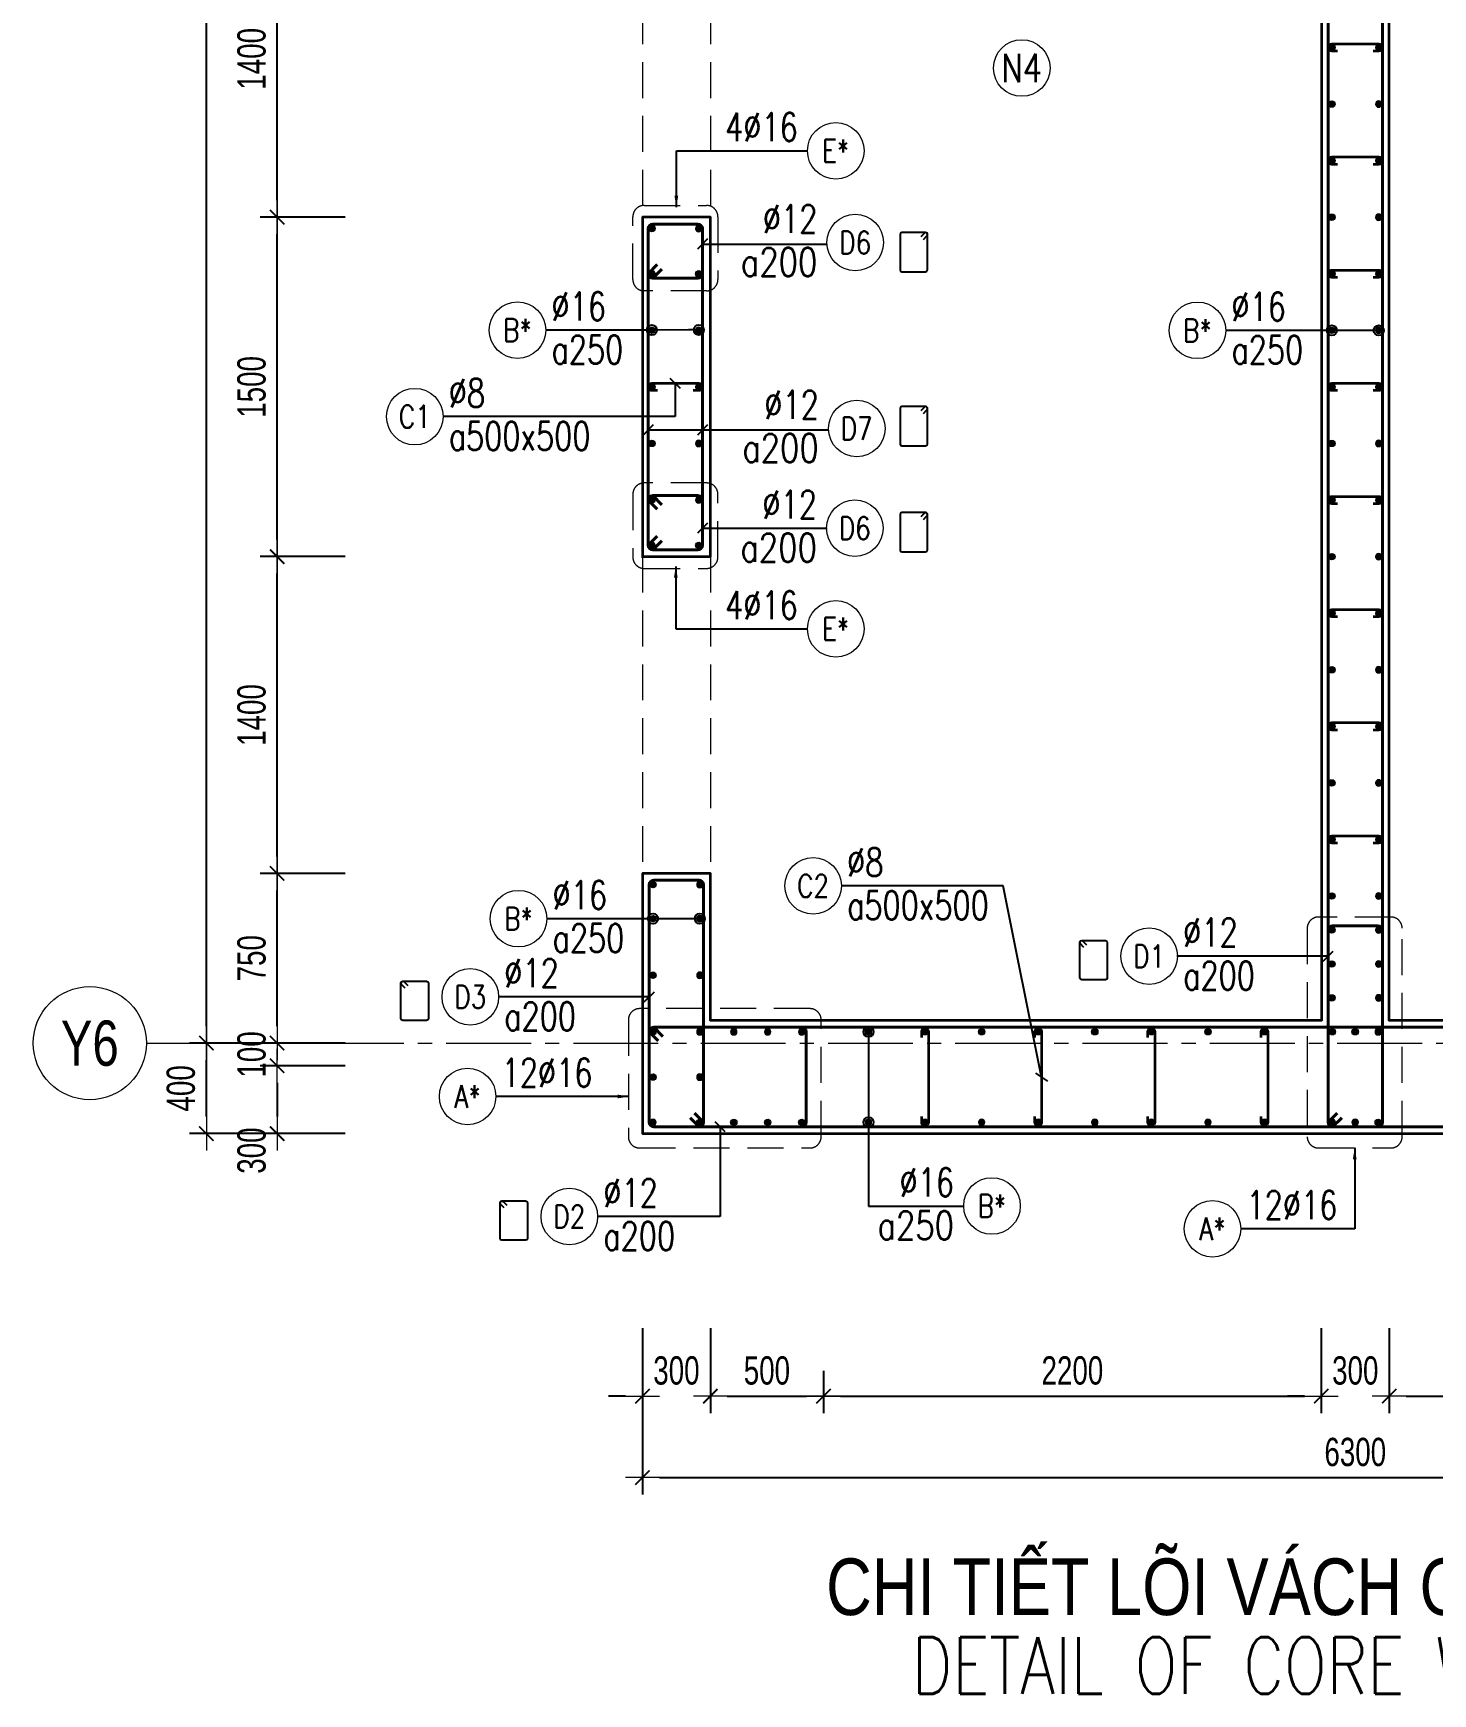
# Model space of a CAD drawing. Header units: millimetres. Extents: x 738475 to 1279438, y -34239 to 156422.
# Drawn here: x 1263431 to 1269616, y 133005 to 140343 of the extents above; entities that cross this region are included whole.
import ezdxf
from ezdxf.enums import TextEntityAlignment as Align

# ---------------------------------------------------------------- set-up
doc = ezdxf.new("R2010")
doc.units = ezdxf.units.MM
doc.header["$MEASUREMENT"] = 0
doc.linetypes.add('HIDDEN2', pattern=[4.7625, 3.175, -1.5875])
doc.linetypes.add('OF_Grid_1$0$CENTER2', pattern=[1.125, 0.75, -0.125, 0.125, -0.125])
doc.layers.get('0').update_dxf_attribs({"lineweight": 20})
doc.layers.get('Defpoints').update_dxf_attribs({"color": 151, "lineweight": 9})
for name, color, linetype, lineweight in [('KC-LEADER', 153, 'Continuous', 18), ('KC-THEP', 6, 'Continuous', 40), ('NDC_S_ANNO', 7, 'Continuous', 20), ('NDC_S_BEAM', 3, 'HIDDEN2', 20), ('NDC_S_DIM', 1, 'Continuous', 15), ('NDC_S_ENG TITLE', 3, 'Continuous', 20), ('NDC_S_HIDDEN', 8, 'HIDDEN2', 13), ('NDC_S_LEADER', 1, 'Continuous', 15), ('NDC_S_REBAR', 4, 'Continuous', 35), ('NDC_S_STIRRUP', 4, 'Continuous', 40), ('NDC_S_TEXT SYMBOL', 7, 'Continuous', 20), ('NDC_S_VN TEXT', 7, 'Continuous', 20), ('NDC_S_VN TITLE', 6, 'Continuous', 35), ('NDC_S_WALL', 6, 'Continuous', 35), ('OF_Grid_1$0$NDC_S_AXIS', 5, 'OF_Grid_1$0$CENTER2', 13), ('OF_Grid_1$0$NDC_S_SYMBOL', 1, 'Continuous', 15), ('OF_Grid_1$0$NDC_S_TEXT SYMBOL', 7, 'Continuous', 20)]:
    doc.layers.add(name, color=color, linetype=linetype, lineweight=lineweight)
doc.layers.add('Ligature', color=1, linetype='Continuous')
doc.styles.add('NDC_ANNO', font='', dxfattribs={"width": 0.8})
doc.styles.add('NDC_ARIAL', font='arial.ttf', dxfattribs={"width": 0.85})
doc.styles.add('NDC_DIM', font='', dxfattribs={"width": 0.75})
doc.styles.add('NDC_EN TXT', font='romans.shx', dxfattribs={"width": 0.8})
doc.styles.add('NDC_VIE TXT', font='arial.ttf', dxfattribs={"width": 0.8})
doc.styles.add('OF_Grid_1$0$NDC_ANNO', font='', dxfattribs={"width": 0.8})
doc.styles.get('NDC_ANNO').set_extended_font_data('Dotum')
doc.styles.get('NDC_DIM').set_extended_font_data('Dotum')
doc.styles.get('OF_Grid_1$0$NDC_ANNO').set_extended_font_data('Dotum')
doc.dimstyles.new('NDC_1-50', dxfattribs={"dimscale": 50, "dimtxt": 2.5, "dimasz": 1, "dimexe": 1.5, "dimexo": 0, "dimgap": 0.8, "dimtad": 1, "dimdec": 0, "dimdsep": 46, "dimtxsty": 'NDC_ARIAL', "dimblk": 'DIMMARK', "dimcen": 49999.938995, "dimdle": 1.5, "dimclrd": 1, "dimclre": 1, "dimclrt": 3, "dimadec": 0, "dimazin": 0, "dimtfac": 1, "dimtdec": 0, "dimtix": 1, "dimtmove": 2, "dimatfit": 3, "dimfxl": 1, "dimarcsym": 0})
doc.dimstyles.new('NDC_dim_30', dxfattribs={"dimscale": 30, "dimtxt": 2.5, "dimasz": 1.5, "dimexe": 1.5, "dimexo": 2.5, "dimgap": 1, "dimtad": 1, "dimdec": 0, "dimzin": 0, "dimdsep": 46, "dimtxsty": 'NDC_DIM', "dimblk": 'DIMMARK', "dimcen": 0.09, "dimdle": 1.2, "dimclrd": 1, "dimclre": 1, "dimclrt": 3, "dimadec": 0, "dimazin": 0, "dimtfac": 1, "dimtdec": 0, "dimtix": 1, "dimtofl": 0, "dimtmove": 0, "dimatfit": 3, "dimfxl": 6, "dimfxlon": 1, "dimtolj": 1, "dimtzin": 0, "dimarcsym": 0})
doc.dimstyles.new('NDC_dim_50', dxfattribs={"dimscale": 50, "dimtxt": 2.5, "dimasz": 1.5, "dimexe": 1.5, "dimexo": 2.5, "dimgap": 1, "dimtad": 1, "dimdec": 0, "dimzin": 0, "dimdsep": 46, "dimtxsty": 'NDC_DIM', "dimblk": 'DIMMARK', "dimcen": 0.09, "dimdle": 1.2, "dimclrd": 1, "dimclre": 1, "dimclrt": 3, "dimadec": 0, "dimazin": 0, "dimtfac": 1, "dimtdec": 0, "dimtix": 1, "dimtofl": 0, "dimtmove": 0, "dimatfit": 3, "dimfxl": 6, "dimfxlon": 1, "dimtolj": 1, "dimtzin": 0, "dimarcsym": 0})

# ---------------------------------------------------------------- blocks, each defined once
blk = doc.blocks.new('THEP')
at = {"layer": 'KC-LEADER', "color": 6}
blk.add_circle((0, 0), 14, dxfattribs=at)
at = {"layer": 'KC-THEP'}
for p, q in [((-14, 0), (14, 0)), ((9.9, 9.9), (-9.9, -9.9)), ((-9.9, 9.9), (9.9, -9.9)), ((0, 14), (0, -14))]:
    blk.add_line(p, q, dxfattribs=at)
blk = doc.blocks.new('DIMMARK')
at = {"layer": 'NDC_S_DIM', "color": 1}
blk.add_line((-1.5, 0), (1, 0), dxfattribs=at)
at = {"layer": 'NDC_S_DIM', "color": 2, "const_width": 0.1}
blk.add_lwpolyline([(-0.424, -0.424), (0.424, 0.424)], dxfattribs=at)
blk = doc.blocks.new('*U13')
blk.add_circle((-2.5, 0), 2.5)
at = {"layer": 'NDC_S_VN TEXT', "color": 3, "style": 'NDC_EN TXT', "width": 0.75}
blk.add_attdef('DK1', (0.5, 0.85), '', height=2.5, dxfattribs=at)
at = {"layer": 'NDC_S_VN TEXT', "color": 7, "style": 'NDC_EN TXT', "width": 0.8}
blk.add_attdef('SH2', text='', height=2, dxfattribs=at).set_placement((-2.5, 0), align=Align.MIDDLE)
blk = doc.blocks.new('*U11')
blk.add_circle((-2.5, 0), 2.5)
at = {"layer": 'NDC_S_VN TEXT', "color": 3, "style": 'NDC_EN TXT', "width": 0.75}
for tag, p in [('DK1', (0.5, 0.85)), ('KC1', (0.5, -2.97))]:
    blk.add_attdef(tag, p, '', height=2.5, dxfattribs=at)
at = {"layer": 'NDC_S_VN TEXT', "color": 7, "style": 'NDC_EN TXT', "width": 0.8}
blk.add_attdef('SH2', text='', height=2, dxfattribs=at).set_placement((-2.5, 0), align=Align.MIDDLE)
blk = doc.blocks.new('*U10')
blk.add_circle((2.5, 0), 2.5)
at = {"layer": 'NDC_S_VN TEXT', "color": 3, "style": 'NDC_EN TXT'}
for tag, width, p in [('DK2', 0.75, (-0.85, 0.85)), ('KC2', 0.8, (-0.85, -2.97))]:
    blk.add_attdef(tag, text='', height=2.5, dxfattribs=dict(at, width=width)).set_placement(p, align=Align.RIGHT)
at = {"layer": 'NDC_S_VN TEXT', "color": 7, "style": 'NDC_EN TXT', "width": 0.8}
blk.add_attdef('SH3', text='', height=2, dxfattribs=at).set_placement((2.5, 0), align=Align.MIDDLE)
blk = doc.blocks.new('*D565')
at = {"layer": 'Defpoints', "color": 0, "transparency": 16777216}
for p in [(1266423.4, 135980.2), (1266123.4, 135480.2), (1266423.4, 134320.2)]:
    blk.add_point(p, dxfattribs=at)
at = {"layer": 'NDC_S_DIM', "color": 1, "lineweight": -2, "transparency": 16777216}
for p, q in [((1266123.4, 134620.2), (1266123.4, 134245.2)), ((1266423.4, 134620.2), (1266423.4, 134245.2)), ((1266048.4, 134320.2), (1265973.4, 134320.2)), ((1266498.4, 134320.2), (1266573.4, 134320.2))]:
    blk.add_line(p, q, dxfattribs=at)
at = {"layer": 'NDC_S_DIM', "color": 1, "lineweight": -2, "transparency": 16777216, "xscale": 75, "yscale": 75, "zscale": 75}
blk.add_blockref('DIMMARK', (1266123.4, 134320.2), dxfattribs=at)
at = {"layer": 'NDC_S_DIM', "color": 1, "lineweight": -2, "transparency": 16777216, "xscale": 75, "yscale": 75, "zscale": 75, "rotation": 180}
blk.add_blockref('DIMMARK', (1266423.4, 134320.2), dxfattribs=at)
at = {"layer": 'NDC_S_DIM', "color": 3, "transparency": 16777216, "insert": (1266273.4, 134432.8), "char_height": 125, "attachment_point": 5, "style": 'NDC_DIM'}
blk.add_mtext('\\A1;300', dxfattribs=at)
blk = doc.blocks.new('*D566')
at = {"layer": 'Defpoints', "color": 0, "transparency": 16777216}
for p in [(1266423.4, 135980.2), (1266923.2, 134557), (1266923.2, 134320.2)]:
    blk.add_point(p, dxfattribs=at)
at = {"layer": 'NDC_S_DIM', "color": 1, "lineweight": -2, "transparency": 16777216}
for p, q in [((1266423.4, 134620.2), (1266423.4, 134245.2)), ((1266923.2, 134432), (1266923.2, 134245.2)), ((1266498.4, 134320.2), (1266848.2, 134320.2))]:
    blk.add_line(p, q, dxfattribs=at)
at = {"layer": 'NDC_S_DIM', "color": 1, "lineweight": -2, "transparency": 16777216, "xscale": 75, "yscale": 75, "zscale": 75, "rotation": 180}
blk.add_blockref('DIMMARK', (1266423.4, 134320.2), dxfattribs=at)
at = {"layer": 'NDC_S_DIM', "color": 1, "lineweight": -2, "transparency": 16777216, "xscale": 75, "yscale": 75, "zscale": 75}
blk.add_blockref('DIMMARK', (1266923.2, 134320.2), dxfattribs=at)
at = {"layer": 'NDC_S_DIM', "color": 3, "transparency": 16777216, "insert": (1266673.3, 134432.8), "char_height": 125, "attachment_point": 5, "style": 'NDC_DIM'}
blk.add_mtext('\\A1;500', dxfattribs=at)
blk = doc.blocks.new('*D567')
at = {"layer": 'Defpoints', "color": 0, "transparency": 16777216}
for p in [(1269123.4, 135980.2), (1266923.2, 134557), (1269123.4, 134320.2)]:
    blk.add_point(p, dxfattribs=at)
at = {"layer": 'NDC_S_DIM', "color": 1, "lineweight": -2, "transparency": 16777216}
for p, q in [((1269123.4, 134620.2), (1269123.4, 134245.2)), ((1266923.2, 134432), (1266923.2, 134245.2)), ((1266998.2, 134320.2), (1269048.4, 134320.2))]:
    blk.add_line(p, q, dxfattribs=at)
at = {"layer": 'NDC_S_DIM', "color": 1, "lineweight": -2, "transparency": 16777216, "xscale": 75, "yscale": 75, "zscale": 75, "rotation": 180}
blk.add_blockref('DIMMARK', (1266923.2, 134320.2), dxfattribs=at)
at = {"layer": 'NDC_S_DIM', "color": 1, "lineweight": -2, "transparency": 16777216, "xscale": 75, "yscale": 75, "zscale": 75}
blk.add_blockref('DIMMARK', (1269123.4, 134320.2), dxfattribs=at)
at = {"layer": 'NDC_S_DIM', "color": 3, "transparency": 16777216, "insert": (1268023.3, 134432.8), "char_height": 125, "attachment_point": 5, "style": 'NDC_DIM'}
blk.add_mtext('\\A1;2200', dxfattribs=at)
blk = doc.blocks.new('*D568')
at = {"layer": 'Defpoints', "color": 0, "transparency": 16777216}
for p in [(1269123.4, 135980.2), (1269423.4, 135980.2), (1269423.4, 134320.2)]:
    blk.add_point(p, dxfattribs=at)
at = {"layer": 'NDC_S_DIM', "color": 1, "lineweight": -2, "transparency": 16777216}
for p, q in [((1269123.4, 134620.2), (1269123.4, 134245.2)), ((1269423.4, 134620.2), (1269423.4, 134245.2)), ((1269048.4, 134320.2), (1268973.4, 134320.2)), ((1269498.4, 134320.2), (1269573.4, 134320.2))]:
    blk.add_line(p, q, dxfattribs=at)
at = {"layer": 'NDC_S_DIM', "color": 1, "lineweight": -2, "transparency": 16777216, "xscale": 75, "yscale": 75, "zscale": 75}
blk.add_blockref('DIMMARK', (1269123.4, 134320.2), dxfattribs=at)
at = {"layer": 'NDC_S_DIM', "color": 1, "lineweight": -2, "transparency": 16777216, "xscale": 75, "yscale": 75, "zscale": 75, "rotation": 180}
blk.add_blockref('DIMMARK', (1269423.4, 134320.2), dxfattribs=at)
at = {"layer": 'NDC_S_DIM', "color": 3, "transparency": 16777216, "insert": (1269273.4, 134432.8), "char_height": 125, "attachment_point": 5, "style": 'NDC_DIM'}
blk.add_mtext('\\A1;300', dxfattribs=at)
blk = doc.blocks.new('*D569')
at = {"layer": 'Defpoints', "color": 0, "transparency": 16777216}
for p in [(1269423.4, 135980.2), (1271623.1, 135928.5), (1271623.1, 134320.2)]:
    blk.add_point(p, dxfattribs=at)
at = {"layer": 'NDC_S_DIM', "color": 1, "lineweight": -2, "transparency": 16777216}
for p, q in [((1269423.4, 134620.2), (1269423.4, 134245.2)), ((1271623.1, 134620.2), (1271623.1, 134245.2)), ((1269498.4, 134320.2), (1271548.1, 134320.2))]:
    blk.add_line(p, q, dxfattribs=at)
at = {"layer": 'NDC_S_DIM', "color": 1, "lineweight": -2, "transparency": 16777216, "xscale": 75, "yscale": 75, "zscale": 75, "rotation": 180}
blk.add_blockref('DIMMARK', (1269423.4, 134320.2), dxfattribs=at)
at = {"layer": 'NDC_S_DIM', "color": 1, "lineweight": -2, "transparency": 16777216, "xscale": 75, "yscale": 75, "zscale": 75}
blk.add_blockref('DIMMARK', (1271623.1, 134320.2), dxfattribs=at)
at = {"layer": 'NDC_S_DIM', "color": 3, "transparency": 16777216, "insert": (1270523.3, 134432.8), "char_height": 125, "attachment_point": 5, "style": 'NDC_DIM'}
blk.add_mtext('\\A1;2200', dxfattribs=at)
blk = doc.blocks.new('*D557')
at = {"layer": 'Defpoints', "color": 0, "transparency": 16777216}
for p in [(1266123.4, 135480.2), (1272423.4, 135480.2), (1272423.4, 133959.9)]:
    blk.add_point(p, dxfattribs=at)
at = {"layer": 'NDC_S_DIM', "color": 1, "lineweight": -2, "transparency": 16777216}
for p, q in [((1266123.4, 134259.9), (1266123.4, 133884.9)), ((1272423.4, 134259.9), (1272423.4, 133884.9)), ((1266198.4, 133959.9), (1272348.4, 133959.9))]:
    blk.add_line(p, q, dxfattribs=at)
at = {"layer": 'NDC_S_DIM', "color": 1, "lineweight": -2, "transparency": 16777216, "xscale": 75, "yscale": 75, "zscale": 75, "rotation": 180}
blk.add_blockref('DIMMARK', (1266123.4, 133959.9), dxfattribs=at)
at = {"layer": 'NDC_S_DIM', "color": 1, "lineweight": -2, "transparency": 16777216, "xscale": 75, "yscale": 75, "zscale": 75}
blk.add_blockref('DIMMARK', (1272423.4, 133959.9), dxfattribs=at)
at = {"layer": 'NDC_S_DIM', "color": 3, "transparency": 16777216, "insert": (1269273.4, 134072.5), "char_height": 125, "attachment_point": 5, "style": 'NDC_DIM'}
blk.add_mtext('\\A1;6300', dxfattribs=at)
blk = doc.blocks.new('Drawing name_symbol')
at = {"layer": 'NDC_S_ENG TITLE', "style": 'NDC_EN TXT', "width": 0.8}
blk.add_attdef('SECTDET1', text='', height=5, dxfattribs=at).set_placement((0, 1.01), align=Align.CENTER)
at = {"layer": 'NDC_S_TEXT SYMBOL', "lineweight": 25, "style": 'NDC_ANNO', "width": 0.8}
blk.add_attdef('SSCALE', text='', height=2.5, dxfattribs=at).set_placement((0, -4), align=Align.CENTER)
at = {"layer": 'NDC_S_VN TITLE', "style": 'NDC_VIE TXT', "width": 0.8}
blk.add_attdef('SECTDET2', text='', height=5, dxfattribs=at).set_placement((0, 7.97), align=Align.CENTER)
blk = doc.blocks.new('*U9')
blk.add_circle((2.5, 0), 2.5)
at = {"layer": 'NDC_S_VN TEXT', "color": 3, "style": 'NDC_EN TXT', "width": 0.75}
blk.add_attdef('DK2', text='', height=2.5, dxfattribs=at).set_placement((-0.85, 0.85), align=Align.RIGHT)
at = {"layer": 'NDC_S_VN TEXT', "color": 7, "style": 'NDC_EN TXT', "width": 0.8}
blk.add_attdef('SH3', text='', height=2, dxfattribs=at).set_placement((2.5, 0), align=Align.MIDDLE)
blk = doc.blocks.new('*U15')
at = {"layer": 'OF_Grid_1$0$NDC_S_SYMBOL'}
blk.add_line((5, 0), (9, 0), dxfattribs=at)
blk.add_circle((0, 0), 5, dxfattribs=at)
at = {"layer": 'OF_Grid_1$0$NDC_S_TEXT SYMBOL', "color": 7, "style": 'OF_Grid_1$0$NDC_ANNO', "width": 0.8}
blk.add_attdef('GRID', text='', height=4, rotation=270, dxfattribs=at).set_placement((0, 0), align=Align.MIDDLE)
blk = doc.blocks.new('*D525')
at = {"layer": 'Defpoints', "color": 0, "ltscale": 200, "transparency": 16777216}
for p in [(1266862.1, 135880.2), (1264508.8, 135780.2), (1266423.4, 135780.2)]:
    blk.add_point(p, dxfattribs=at)
at = {"layer": 'NDC_S_DIM', "color": 1, "lineweight": -2, "ltscale": 200, "transparency": 16777216}
for p, q in [((1264508.8, 135955.2), (1264508.8, 136030.2)), ((1264808.8, 135880.2), (1264433.8, 135880.2)), ((1264808.8, 135780.2), (1264433.8, 135780.2)), ((1264508.8, 135705.2), (1264508.8, 135630.2))]:
    blk.add_line(p, q, dxfattribs=at)
at = {"layer": 'NDC_S_DIM', "color": 1, "lineweight": -2, "ltscale": 200, "transparency": 16777216, "xscale": 75, "yscale": 75, "zscale": 75}
for p, rotation in [((1264508.8, 135880.2), 270), ((1264508.8, 135780.2), 90)]:
    blk.add_blockref('DIMMARK', p, dxfattribs=dict(at, rotation=rotation))
at = {"layer": 'NDC_S_DIM', "color": 3, "ltscale": 200, "transparency": 16777216, "insert": (1264396.3, 135830.2), "char_height": 125, "attachment_point": 5, "rotation": 90, "style": 'NDC_DIM'}
blk.add_mtext('\\A1;100', dxfattribs=at)
blk = doc.blocks.new('*D526')
at = {"layer": 'Defpoints', "color": 0, "ltscale": 200, "transparency": 16777216}
for p in [(1266423.4, 135780.2), (1264508.8, 135480.2), (1266185.5, 135480.2)]:
    blk.add_point(p, dxfattribs=at)
at = {"layer": 'NDC_S_DIM', "color": 1, "lineweight": -2, "ltscale": 200, "transparency": 16777216}
for p, q in [((1264808.8, 135780.2), (1264433.8, 135780.2)), ((1264508.8, 135705.2), (1264508.8, 135555.2)), ((1264808.8, 135480.2), (1264433.8, 135480.2))]:
    blk.add_line(p, q, dxfattribs=at)
at = {"layer": 'NDC_S_DIM', "color": 1, "lineweight": -2, "ltscale": 200, "transparency": 16777216, "xscale": 75, "yscale": 75, "zscale": 75}
for p, rotation in [((1264508.8, 135780.2), 90), ((1264508.8, 135480.2), 270)]:
    blk.add_blockref('DIMMARK', p, dxfattribs=dict(at, rotation=rotation))
at = {"layer": 'NDC_S_DIM', "color": 3, "ltscale": 200, "transparency": 16777216, "insert": (1264396.3, 135405.2), "char_height": 125, "attachment_point": 5, "rotation": 90, "style": 'NDC_DIM'}
blk.add_mtext('\\A1;300', dxfattribs=at)
blk = doc.blocks.new('*D527')
at = {"layer": 'Defpoints', "color": 0, "ltscale": 200, "transparency": 16777216}
for p in [(1264196.2, 135880.4), (1266237.4, 135880.4), (1266205.7, 135480.2)]:
    blk.add_point(p, dxfattribs=at)
at = {"layer": 'NDC_S_DIM', "color": 1, "lineweight": -2, "ltscale": 200, "transparency": 16777216}
for p, q in [((1264496.2, 135880.4), (1264121.2, 135880.4)), ((1264196.2, 135555.2), (1264196.2, 135805.4)), ((1264496.2, 135480.2), (1264121.2, 135480.2))]:
    blk.add_line(p, q, dxfattribs=at)
at = {"layer": 'NDC_S_DIM', "color": 1, "lineweight": -2, "ltscale": 200, "transparency": 16777216, "xscale": 75, "yscale": 75, "zscale": 75}
for p, rotation in [((1264196.2, 135880.4), 90), ((1264196.2, 135480.2), 270)]:
    blk.add_blockref('DIMMARK', p, dxfattribs=dict(at, rotation=rotation))
at = {"layer": 'NDC_S_DIM', "color": 3, "ltscale": 200, "transparency": 16777216, "insert": (1264083.7, 135680.3), "char_height": 125, "attachment_point": 5, "rotation": 90, "style": 'NDC_DIM'}
blk.add_mtext('\\A1;400', dxfattribs=at)
blk = doc.blocks.new('*D528')
at = {"layer": 'Defpoints', "color": 0, "ltscale": 200, "transparency": 16777216}
for p in [(1264196.2, 147480.2), (1266237.3, 147480.2), (1266237.4, 135880.4)]:
    blk.add_point(p, dxfattribs=at)
at = {"layer": 'NDC_S_DIM', "color": 1, "lineweight": -2, "ltscale": 200, "transparency": 16777216}
for p, q in [((1264496.2, 147480.2), (1264121.2, 147480.2)), ((1264196.2, 135955.4), (1264196.2, 147405.2)), ((1264496.2, 135880.4), (1264121.2, 135880.4))]:
    blk.add_line(p, q, dxfattribs=at)
at = {"layer": 'NDC_S_DIM', "color": 1, "lineweight": -2, "ltscale": 200, "transparency": 16777216, "xscale": 75, "yscale": 75, "zscale": 75}
for p, rotation in [((1264196.2, 147480.2), 90), ((1264196.2, 135880.4), 270)]:
    blk.add_blockref('DIMMARK', p, dxfattribs=dict(at, rotation=rotation))
at = {"layer": 'NDC_S_DIM', "color": 3, "ltscale": 200, "transparency": 16777216, "insert": (1264083.7, 141680.3), "char_height": 125, "attachment_point": 5, "rotation": 90, "style": 'NDC_DIM'}
blk.add_mtext('\\A1;11600', dxfattribs=at)
blk = doc.blocks.new('*D538')
at = {"layer": 'Defpoints', "color": 0, "ltscale": 200, "transparency": 16777216}
for p in [(1264508.8, 136630.2), (1266423.4, 136630.2), (1266862.1, 135880.2)]:
    blk.add_point(p, dxfattribs=at)
at = {"layer": 'NDC_S_DIM', "color": 1, "lineweight": -2, "ltscale": 200, "transparency": 16777216}
for p, q in [((1264808.8, 136630.2), (1264433.8, 136630.2)), ((1264508.8, 135955.2), (1264508.8, 136555.2)), ((1264808.8, 135880.2), (1264433.8, 135880.2))]:
    blk.add_line(p, q, dxfattribs=at)
at = {"layer": 'NDC_S_DIM', "color": 1, "lineweight": -2, "ltscale": 200, "transparency": 16777216, "xscale": 75, "yscale": 75, "zscale": 75}
for p, rotation in [((1264508.8, 136630.2), 90), ((1264508.8, 135880.2), 270)]:
    blk.add_blockref('DIMMARK', p, dxfattribs=dict(at, rotation=rotation))
at = {"layer": 'NDC_S_DIM', "color": 3, "ltscale": 200, "transparency": 16777216, "insert": (1264396.3, 136255.2), "char_height": 125, "attachment_point": 5, "rotation": 90, "style": 'NDC_DIM'}
blk.add_mtext('\\A1;750', dxfattribs=at)
blk = doc.blocks.new('*D539')
at = {"layer": 'Defpoints', "color": 0, "ltscale": 200, "transparency": 16777216}
for p in [(1264508.8, 138030.2), (1266423.4, 138030.2), (1266423.4, 136630.2)]:
    blk.add_point(p, dxfattribs=at)
at = {"layer": 'NDC_S_DIM', "color": 1, "lineweight": -2, "ltscale": 200, "transparency": 16777216}
for p, q in [((1264808.8, 138030.2), (1264433.8, 138030.2)), ((1264508.8, 136705.2), (1264508.8, 137955.2)), ((1264808.8, 136630.2), (1264433.8, 136630.2))]:
    blk.add_line(p, q, dxfattribs=at)
at = {"layer": 'NDC_S_DIM', "color": 1, "lineweight": -2, "ltscale": 200, "transparency": 16777216, "xscale": 75, "yscale": 75, "zscale": 75}
for p, rotation in [((1264508.8, 138030.2), 90), ((1264508.8, 136630.2), 270)]:
    blk.add_blockref('DIMMARK', p, dxfattribs=dict(at, rotation=rotation))
at = {"layer": 'NDC_S_DIM', "color": 3, "ltscale": 200, "transparency": 16777216, "insert": (1264396.3, 137330.2), "char_height": 125, "attachment_point": 5, "rotation": 90, "style": 'NDC_DIM'}
blk.add_mtext('\\A1;1400', dxfattribs=at)
blk = doc.blocks.new('*D540')
at = {"layer": 'Defpoints', "color": 0, "ltscale": 200, "transparency": 16777216}
for p in [(1264508.8, 139530.4), (1266395.6, 139530.4), (1266423.4, 138030.2)]:
    blk.add_point(p, dxfattribs=at)
at = {"layer": 'NDC_S_DIM', "color": 1, "lineweight": -2, "ltscale": 200, "transparency": 16777216}
for p, q in [((1264808.8, 139530.4), (1264433.8, 139530.4)), ((1264508.8, 138105.2), (1264508.8, 139455.4)), ((1264808.8, 138030.2), (1264433.8, 138030.2))]:
    blk.add_line(p, q, dxfattribs=at)
at = {"layer": 'NDC_S_DIM', "color": 1, "lineweight": -2, "ltscale": 200, "transparency": 16777216, "xscale": 75, "yscale": 75, "zscale": 75}
for p, rotation in [((1264508.8, 139530.4), 90), ((1264508.8, 138030.2), 270)]:
    blk.add_blockref('DIMMARK', p, dxfattribs=dict(at, rotation=rotation))
at = {"layer": 'NDC_S_DIM', "color": 3, "ltscale": 200, "transparency": 16777216, "insert": (1264396.3, 138780.3), "char_height": 125, "attachment_point": 5, "rotation": 90, "style": 'NDC_DIM'}
blk.add_mtext('\\A1;1500', dxfattribs=at)
blk = doc.blocks.new('*D541')
at = {"layer": 'Defpoints', "color": 0, "ltscale": 200, "transparency": 16777216}
for p in [(1264508.8, 140930.2), (1266395.6, 140930.2), (1266395.6, 139530.4)]:
    blk.add_point(p, dxfattribs=at)
at = {"layer": 'NDC_S_DIM', "color": 1, "lineweight": -2, "ltscale": 200, "transparency": 16777216}
for p, q in [((1264808.8, 140930.2), (1264433.8, 140930.2)), ((1264508.8, 139605.4), (1264508.8, 140855.2)), ((1264808.8, 139530.4), (1264433.8, 139530.4))]:
    blk.add_line(p, q, dxfattribs=at)
at = {"layer": 'NDC_S_DIM', "color": 1, "lineweight": -2, "ltscale": 200, "transparency": 16777216, "xscale": 75, "yscale": 75, "zscale": 75}
for p, rotation in [((1264508.8, 140930.2), 90), ((1264508.8, 139530.4), 270)]:
    blk.add_blockref('DIMMARK', p, dxfattribs=dict(at, rotation=rotation))
at = {"layer": 'NDC_S_DIM', "color": 3, "ltscale": 200, "transparency": 16777216, "insert": (1264396.3, 140230.3), "char_height": 125, "attachment_point": 5, "rotation": 90, "style": 'NDC_DIM'}
blk.add_mtext('\\A1;1400', dxfattribs=at)

msp = doc.modelspace()

# ---------------------------------------------------------------- linework, layer by layer
msp.add_circle((1267799.571, 140189.525), 125)
at = {"layer": 'Ligature'}
for points in [[(1267364.596, 139432.383), (1267380.562, 139448.349, 0.66817864), (1267374.789, 139462.287), (1267270.16, 139462.287, 0.41421356), (1267261.995, 139454.122), (1267261.995, 139297.015, 0.41421356), (1267270.16, 139288.85), (1267374.789, 139288.85, 0.41421356), (1267382.953, 139297.015), (1267382.953, 139454.122, 0.66817864), (1267369.015, 139459.896), (1267353.049, 139443.93)], [(1267364.568, 138663.234), (1267380.534, 138679.2, 0.66817864), (1267374.76, 138693.138), (1267270.132, 138693.138, 0.41421356), (1267261.967, 138684.974), (1267261.967, 138527.866, 0.41421356), (1267270.132, 138519.701), (1267374.76, 138519.701, 0.41421356), (1267382.925, 138527.866), (1267382.925, 138684.974, 0.66817864), (1267368.987, 138690.747), (1267353.021, 138674.781)], [(1267364.568, 138194.659), (1267380.534, 138210.624, 0.66817864), (1267374.76, 138224.563), (1267270.132, 138224.563, 0.41421356), (1267261.967, 138216.398), (1267261.967, 138059.29, 0.41421356), (1267270.132, 138051.125), (1267374.76, 138051.125, 0.41421356), (1267382.925, 138059.29), (1267382.925, 138216.398, 0.66817864), (1267368.987, 138222.171), (1267353.021, 138206.205)], [(1268074.561, 136303.362), (1268058.595, 136319.328, -0.66817864), (1268064.369, 136333.266), (1268168.997, 136333.266, -0.41421356), (1268177.162, 136325.102), (1268177.162, 136167.994, -0.41421356), (1268168.997, 136159.829), (1268064.368, 136159.829, -0.41421356), (1268056.204, 136167.994), (1268056.204, 136325.102, -0.66817864), (1268070.142, 136330.875), (1268086.108, 136314.909)], [(1265074.561, 136123.779), (1265058.595, 136139.745, -0.66817864), (1265064.369, 136153.683), (1265168.997, 136153.683, -0.41421356), (1265177.162, 136145.518), (1265177.162, 135988.41, -0.41421356), (1265168.997, 135980.246), (1265064.368, 135980.246, -0.41421356), (1265056.204, 135988.41), (1265056.204, 136145.518, -0.66817864), (1265070.142, 136151.291), (1265086.108, 136135.326)], [(1265512.373, 135152.613), (1265496.407, 135168.579, -0.66817864), (1265502.181, 135182.517), (1265606.81, 135182.517, -0.41421356), (1265614.974, 135174.352), (1265614.974, 135017.245, -0.41421356), (1265606.809, 135009.08), (1265502.181, 135009.08, -0.41421356), (1265494.016, 135017.245), (1265494.016, 135174.352, -0.66817864), (1265507.954, 135180.126), (1265523.92, 135164.16)]]:
    msp.add_lwpolyline(points, format="xyb", dxfattribs=at)
at = {"layer": 'NDC_S_BEAM', "ltscale": 50}
for p, q in [((1266123.422, 140930.175), (1266123.422, 139530.175)), ((1266423.422, 140930.175), (1266423.422, 139530.175)), ((1266123.422, 138030.175), (1266123.422, 136630.175)), ((1266423.422, 138030.175), (1266423.422, 136630.175))]:
    msp.add_line(p, q, dxfattribs=at)
at = {"layer": 'NDC_S_HIDDEN', "ltscale": 50}
for points in [[(1266130.926, 139582.234), (1266406.77, 139582.234, -0.41421356), (1266456.77, 139532.234), (1266456.77, 139254.685, -0.41421356), (1266406.77, 139204.685), (1266130.926, 139204.685, -0.41421356), (1266080.926, 139254.685), (1266080.926, 139532.234, -0.41421356)], [(1266130.926, 137978.115), (1266406.77, 137978.115, 0.41421356), (1266456.77, 138028.115), (1266456.77, 138305.665, 0.41421356), (1266406.77, 138355.665), (1266130.926, 138355.665, 0.41421356), (1266080.926, 138305.665), (1266080.926, 138028.115, 0.41421356)], [(1269111.052, 135416.774), (1269430.895, 135416.774, 0.41421356), (1269480.895, 135466.774), (1269480.895, 136387.526, 0.41421356), (1269430.895, 136437.526), (1269111.052, 136437.526, 0.41421356), (1269061.052, 136387.526), (1269061.052, 135466.774, 0.41421356)], [(1266111.052, 135416.774), (1266863.263, 135416.774, 0.41421356), (1266913.263, 135466.774), (1266913.263, 135982.581, 0.41421356), (1266863.263, 136032.581), (1266111.052, 136032.581, 0.41421356), (1266061.052, 135982.581), (1266061.052, 135466.774, 0.41421356)]]:
    msp.add_lwpolyline(points, format="xyb", close=True, dxfattribs=at)
at = {"layer": 'NDC_S_REBAR'}
for points in [[(1269351.934, 140265.175), (1269376.934, 140265.175, 1), (1269376.934, 140295.175), (1269169.91, 140295.175, 1), (1269169.91, 140265.175), (1269194.91, 140265.175)], [(1269351.934, 139765.175), (1269376.934, 139765.175, 1), (1269376.934, 139795.175), (1269169.91, 139795.175, 1), (1269169.91, 139765.175), (1269194.91, 139765.175)], [(1269351.934, 139265.175), (1269376.934, 139265.175, 1), (1269376.934, 139295.175), (1269169.91, 139295.175, 1), (1269169.91, 139265.175), (1269194.91, 139265.175)], [(1266347.075, 138765.175), (1266372.075, 138765.175, 1), (1266372.075, 138795.175), (1266165.051, 138795.175, 1), (1266165.051, 138765.175), (1266190.051, 138765.175)], [(1269351.934, 138765.175), (1269376.934, 138765.175, 1), (1269376.934, 138795.175), (1269169.91, 138795.175, 1), (1269169.91, 138765.175), (1269194.91, 138765.175)], [(1269351.934, 138265.175), (1269376.934, 138265.175, 1), (1269376.934, 138295.175), (1269169.91, 138295.175, 1), (1269169.91, 138265.175), (1269194.91, 138265.175)], [(1269351.934, 137765.175), (1269376.934, 137765.175, 1), (1269376.934, 137795.175), (1269169.91, 137795.175, 1), (1269169.91, 137765.175), (1269194.91, 137765.175)], [(1269351.934, 137265.175), (1269376.934, 137265.175, 1), (1269376.934, 137295.175), (1269169.91, 137295.175, 1), (1269169.91, 137265.175), (1269194.91, 137265.175)], [(1269351.934, 136765.175), (1269376.934, 136765.175, 1), (1269376.934, 136795.175), (1269169.91, 136795.175, 1), (1269169.91, 136765.175), (1269194.91, 136765.175)], [(1267357.219, 135905.175), (1267357.219, 135930.175, -1), (1267387.219, 135930.175), (1267387.219, 135530.175, -1), (1267357.219, 135530.175), (1267357.219, 135555.175)], [(1267857.219, 135905.175), (1267857.219, 135930.175, -1), (1267887.219, 135930.175), (1267887.219, 135530.175, -1), (1267857.219, 135530.175), (1267857.219, 135555.175)], [(1268357.219, 135905.175), (1268357.219, 135930.175, -1), (1268387.219, 135930.175), (1268387.219, 135530.175, -1), (1268357.219, 135530.175), (1268357.219, 135555.175)], [(1268857.219, 135905.175), (1268857.219, 135930.175, -1), (1268887.219, 135930.175), (1268887.219, 135530.175, -1), (1268857.219, 135530.175), (1268857.219, 135555.175)]]:
    msp.add_lwpolyline(points, format="xyb", dxfattribs=at)
at = {"layer": 'NDC_S_STIRRUP'}
for points in [[(1269193.422, 135570.175), (1269153.422, 135530.175, 0.41421356), (1269173.422, 135510.175), (1269373.422, 135510.175, 0.41421356), (1269393.422, 135530.175), (1269393.422, 147830.175, 0.41421356), (1269373.422, 147850.175), (1269173.422, 147850.175, 0.41421356), (1269153.422, 147830.175), (1269153.422, 135530.175, 0.41421356), (1269173.422, 135510.175), (1269213.422, 135550.175)], [(1266188.563, 138120.175), (1266148.563, 138080.175, 0.41421356), (1266168.563, 138060.175), (1266368.563, 138060.175, 0.41421356), (1266388.563, 138080.175), (1266388.563, 139480.175, 0.41421356), (1266368.563, 139500.175), (1266168.563, 139500.175, 0.41421356), (1266148.563, 139480.175), (1266148.563, 138080.175, 0.41421356), (1266168.563, 138060.175), (1266208.563, 138100.175)], [(1266188.563, 139320.712), (1266148.563, 139280.712, 0.41421356), (1266168.563, 139260.712), (1266368.563, 139260.712, 0.41421356), (1266388.563, 139280.712), (1266388.563, 139480.175, 0.41421356), (1266368.563, 139500.175), (1266168.563, 139500.175, 0.41421356), (1266148.563, 139480.175), (1266148.563, 139280.712, 0.41421356), (1266168.563, 139260.712), (1266208.563, 139300.712)], [(1266188.563, 138239.638), (1266148.563, 138279.638, -0.41421356), (1266168.563, 138299.638), (1266368.563, 138299.638, -0.41421356), (1266388.563, 138279.638), (1266388.563, 138080.175, -0.41421356), (1266368.563, 138060.175), (1266168.563, 138060.175, -0.41421356), (1266148.563, 138080.175), (1266148.563, 138279.638, -0.41421356), (1266168.563, 138299.638), (1266208.563, 138259.638)], [(1266353.422, 135570.175), (1266393.422, 135530.175, -0.41421356), (1266373.422, 135510.175), (1266173.422, 135510.175, -0.41421356), (1266153.422, 135530.175), (1266153.422, 136580.175, -0.41421356), (1266173.422, 136600.175), (1266373.422, 136600.175, -0.41421356), (1266393.422, 136580.175), (1266393.422, 135530.175, -0.41421356), (1266373.422, 135510.175), (1266333.422, 135550.175)], [(1269193.422, 135570.175), (1269153.422, 135530.175, 0.41421356), (1269173.422, 135510.175), (1269373.422, 135510.175, 0.41421356), (1269393.422, 135530.175), (1269393.422, 136378.785, 0.41421356), (1269373.422, 136398.785), (1269173.422, 136398.785, 0.41421356), (1269153.422, 136378.785), (1269153.422, 135530.175, 0.41421356), (1269173.422, 135510.175), (1269213.422, 135550.175)], [(1272333.422, 135910.175), (1272373.422, 135950.175, -0.41421356), (1272393.422, 135930.175), (1272393.422, 135530.175, -0.41421356), (1272373.422, 135510.175), (1266173.422, 135510.175, -0.41421356), (1266153.422, 135530.175), (1266153.422, 135930.175, -0.41421356), (1266173.422, 135950.175), (1272373.422, 135950.175, -0.41421356), (1272393.422, 135930.175), (1272353.422, 135890.175)], [(1266213.422, 135910.175), (1266173.422, 135950.175, 0.41421356), (1266153.422, 135930.175), (1266153.422, 135530.175, 0.41421356), (1266173.422, 135510.175), (1266826.934, 135510.175, 0.41421356), (1266846.934, 135530.175), (1266846.934, 135930.175, 0.41421356), (1266826.934, 135950.175), (1266173.422, 135950.175, 0.41421356), (1266153.422, 135930.175), (1266193.422, 135890.175)]]:
    msp.add_lwpolyline(points, format="xyb", dxfattribs=at)
at = {"layer": 'NDC_S_WALL'}
msp.add_line((1266118.563, 138030.175), (1266418.563, 138030.175), dxfattribs=at)
for points in [[(1266423.422, 146730.175), (1266423.422, 147380.175), (1269123.422, 147380.175), (1269123.422, 135980.175), (1266423.422, 135980.175), (1266423.422, 136630.175), (1266123.422, 136630.175), (1266123.422, 135480.175), (1272423.422, 135480.175), (1272423.422, 135480.175), (1272423.422, 136630.175), (1272123.422, 136630.175), (1272123.422, 135980.175), (1272123.422, 135980.175), (1269423.422, 135980.175), (1269423.422, 147380.175), (1272123.422, 147380.175), (1272123.422, 147380.175), (1272123.422, 146730.175), (1272423.422, 146730.175), (1272423.422, 147880.175), (1272423.422, 147880.175), (1266123.422, 147880.175), (1266123.422, 146730.175)], [(1266123.422, 138030.175), (1266423.422, 138030.175), (1266423.422, 139530.175), (1266123.422, 139530.175), (1266123.422, 138030.175)]]:
    msp.add_lwpolyline(points, dxfattribs=at)
at = {"layer": 'OF_Grid_1$0$NDC_S_AXIS', "ltscale": 500}
msp.add_line((1264130.939, 135880.175), (1274152.327, 135880.175), dxfattribs=at)

# ---------------------------------------------------------------- block references
at = {"layer": 'KC-THEP'}
for p, rotation in [((1269169.91, 140280.175), 189.6685644363809), ((1269169.91, 140030.175), 189.6685644363809), ((1269169.91, 139780.175), 189.6685644363809), ((1269169.91, 139530.175), 189.6685644363809), ((1266165.051, 139480.175), 189.6685644363809), ((1266372.075, 139280.175), 9.668564436380926), ((1269169.91, 139280.175), 189.6685644363809), ((1266165.051, 139030.175), 189.6685644363809), ((1269169.91, 139030.175), 189.6685644363809), ((1266165.051, 138780.175), 189.6685644363809), ((1269169.91, 138780.175), 189.6685644363809), ((1266165.051, 138530.175), 189.6685644363809), ((1269169.91, 138530.175), 189.6685644363809), ((1266165.051, 138280.175), 189.6685644363809), ((1269169.91, 138280.175), 189.6685644363809), ((1266372.075, 138080.175), 9.668564436380946), ((1269169.91, 138030.175), 189.6685644363809), ((1269169.91, 137780.175), 189.6685644363809), ((1269169.91, 137530.175), 189.6685644363809), ((1269169.91, 137280.175), 189.6685644363809), ((1269169.91, 137030.175), 189.6685644363809), ((1269169.91, 136780.175), 189.6685644363809), ((1266169.91, 136580.175), 189.6685644363809), ((1269169.91, 136530.175), 189.6685644363809), ((1266169.91, 136430.175), 189.6685644363809), ((1269169.91, 136380.175), 189.6685644363809), ((1269169.91, 136230.175), 189.6685644363809), ((1266169.91, 136180.175), 189.6685644363809), ((1269169.91, 136080.175), 189.6685644363809), ((1266169.91, 135930.175), 189.6685644363809), ((1267122.219, 135930.175), 189.6685644363809), ((1267372.219, 135930.175), 189.6685644363809), ((1267622.219, 135930.175), 189.6685644363809), ((1267872.219, 135930.175), 189.6685644363809), ((1268122.219, 135930.175), 189.6685644363809), ((1268372.219, 135930.175), 189.6685644363809), ((1268622.219, 135930.175), 189.6685644363809), ((1268872.219, 135930.175), 189.6685644363809), ((1269172.219, 135930.175), 189.6685644363809), ((1269272.923, 135930.175), 189.6685644363809), ((1266169.91, 135730.029), 189.6685644363809), ((1266376.934, 135530.175), 9.66856443638095), ((1266526.934, 135530.175), 9.66856443638095), ((1266676.934, 135530.175), 9.66856443638095), ((1266826.934, 135530.175), 9.66856443638095), ((1269374.626, 135530.175), 9.66856443638095)]:
    msp.add_blockref('THEP', p, dxfattribs=dict(at, rotation=rotation))
at = {"layer": 'KC-THEP', "xscale": -1}
for p, rotation in [((1269376.934, 140280.175), 170.331435563619), ((1269376.934, 140030.175), 170.331435563619), ((1269376.934, 139780.175), 170.331435563619), ((1269376.934, 139530.175), 170.331435563619), ((1266372.075, 139480.175), 170.331435563619), ((1266165.051, 139280.175), 350.3314355636191), ((1269376.934, 139280.175), 170.331435563619), ((1266372.075, 139030.175), 170.331435563619), ((1269376.934, 139030.175), 170.331435563619), ((1266372.075, 138780.175), 170.331435563619), ((1269376.934, 138780.175), 170.331435563619), ((1266372.075, 138530.175), 170.331435563619), ((1269376.934, 138530.175), 170.331435563619), ((1266372.075, 138280.175), 170.331435563619), ((1269376.934, 138280.175), 170.331435563619), ((1266165.051, 138080.175), 350.3314355636191), ((1269376.934, 138030.175), 170.331435563619), ((1269376.934, 137780.175), 170.331435563619), ((1269376.934, 137530.175), 170.331435563619), ((1269376.934, 137280.175), 170.331435563619), ((1269376.934, 137030.175), 170.331435563619), ((1269376.934, 136780.175), 170.331435563619), ((1266376.934, 136580.175), 170.331435563619), ((1269376.934, 136530.175), 170.331435563619), ((1266376.934, 136430.175), 170.331435563619), ((1269376.934, 136380.175), 170.331435563619), ((1269376.934, 136230.175), 170.331435563619), ((1266376.934, 136180.175), 170.331435563619), ((1269376.934, 136080.175), 170.331435563619), ((1266376.934, 135930.175), 170.331435563619), ((1266526.934, 135930.175), 170.331435563619), ((1266676.934, 135930.175), 170.331435563619), ((1266826.934, 135930.175), 170.331435563619), ((1269374.626, 135930.175), 170.331435563619), ((1266376.934, 135730.029), 170.331435563619), ((1266169.91, 135530.175), 350.3314355636191), ((1267122.219, 135530.175), 350.3314355636191), ((1267372.219, 135530.175), 350.3314355636191), ((1267622.219, 135530.175), 350.3314355636191), ((1267872.219, 135530.175), 350.3314355636191), ((1268122.219, 135530.175), 350.3314355636191), ((1268372.219, 135530.175), 350.3314355636191), ((1268622.219, 135530.175), 350.3314355636191), ((1268872.219, 135530.175), 350.3314355636191), ((1269172.219, 135530.175), 350.3314355636191), ((1269272.923, 135530.175), 350.3314355636191)]:
    msp.add_blockref('THEP', p, dxfattribs=dict(at, rotation=rotation))
at = {"layer": 'NDC_S_ANNO'}
ref = msp.add_blockref('Drawing name_symbol', (1269426.133, 132954.085), dxfattribs=dict(at, xscale=50, yscale=50, zscale=50))
ref.add_attrib('SECTDET1', 'DETAIL OF CORE WALL OF-CW3', dxfattribs={"layer": 'NDC_S_ENG TITLE', "height": 250, "style": 'NDC_EN TXT', "width": 0.8}).set_placement((1269426.133, 133004.648), align=Align.CENTER)
ref.add_attrib('SECTDET2', 'CHI TIẾT LÕI VÁCH OF-CW3 TẦNG 4F', dxfattribs={"layer": 'NDC_S_VN TITLE', "height": 250, "style": 'NDC_VIE TXT', "width": 0.8}).set_placement((1269426.133, 133352.617), align=Align.CENTER)
at = {"layer": 'NDC_S_VN TEXT', "xscale": 50, "yscale": 50, "zscale": 50}
for name, p, values in [('*U9', (1266852.415, 139823.715), {'SH3': 'E*', 'DK2': '4%%C16'}), ('*U10', (1266938.744, 139418.034), {'SH3': 'D6', 'DK2': '%%c12', 'KC2': 'a200'}), ('*U11', (1265696.104, 139031.414), {'SH2': 'B*', 'DK1': '%%C16', 'KC1': 'a250'}), ('*U11', (1268700.963, 139030.175), {'SH2': 'B*', 'DK1': '%%C16', 'KC1': 'a250'}), ('*U11', (1265242.119, 138648.9), {'SH2': 'C1', 'DK1': '%%c8', 'KC1': 'a500x500'}), ('*U10', (1266945.239, 138596.318), {'SH3': 'D7', 'DK2': '%%c12', 'KC2': 'a200'}), ('*U10', (1266936.8, 138155.66), {'SH3': 'D6', 'DK2': '%%c12', 'KC2': 'a200'}), ('*U9', (1266852.415, 137710.645), {'SH3': 'E*', 'DK2': '4%%C16'}), ('*U11', (1267002.382, 136574.949), {'SH2': 'C2', 'DK1': '%%c8', 'KC1': 'a500x500'}), ('*U11', (1265700.963, 136430.175), {'SH2': 'B*', 'DK1': '%%C16', 'KC1': 'a250'}), ('*U11', (1268487.485, 136264.363), {'SH2': 'D1', 'DK1': '%%C12', 'KC1': 'a200'}), ('*U11', (1265487.485, 136084.78), {'SH2': 'D3', 'DK1': '%%C12', 'KC1': 'a200'}), ('*U13', (1265475.682, 135644.325), {'SH2': 'A*', 'DK1': '12%%C16'}), ('*U10', (1267542.83, 135160.462), {'SH3': 'B*', 'DK2': '%%C16', 'KC2': 'a250'}), ('*U11', (1265925.297, 135113.614), {'SH2': 'D2', 'DK1': '%%C12', 'KC1': 'a200'}), ('*U13', (1268767.541, 135059.869), {'SH2': 'A*', 'DK1': '12%%C16'})]:
    msp.add_blockref(name, p, dxfattribs=at).add_auto_attribs(values)
at = {"layer": 'OF_Grid_1$0$NDC_S_AXIS'}
ref = msp.add_blockref('*U15', (1263680.939, 135880.175), dxfattribs=dict(at, xscale=50, yscale=50, zscale=50))
ref.add_attrib('GRID', 'Y6', dxfattribs={"layer": 'OF_Grid_1$0$NDC_S_TEXT SYMBOL', "color": 7, "height": 200, "style": 'OF_Grid_1$0$NDC_ANNO', "width": 0.8}).set_placement((1263680.939, 135880.175), align=Align.MIDDLE)

# ---------------------------------------------------------------- texts
at = {"layer": 'NDC_S_VN TEXT', "color": 7, "style": 'NDC_EN TXT', "width": 0.8}
msp.add_attdef('N4', text='3', height=125, dxfattribs=at).set_placement((1267799.571, 140189.525), align=Align.MIDDLE)

# ---------------------------------------------------------------- dimensions: what is measured, and where the dimension line sits
at = {"layer": 'NDC_S_DIM', "ltscale": 200}
for base, p1, p2, picture, middle in [((1264196.243, 147480.175), (1266237.407, 135880.429), (1266237.31, 147480.175), '*D528', (1264083.658, 141680.302)), ((1264508.838, 140930.175), (1266395.568, 139530.435), (1266395.568, 140930.175), '*D541', (1264396.254, 140230.305)), ((1264508.838, 139530.435), (1266423.422, 138030.175), (1266395.568, 139530.435), '*D540', (1264396.254, 138780.305)), ((1264508.838, 138030.175), (1266423.422, 136630.175), (1266423.422, 138030.175), '*D539', (1264396.254, 137330.175)), ((1264508.838, 136630.175), (1266862.059, 135880.175), (1266423.422, 136630.175), '*D538', (1264396.254, 136255.175)), ((1264508.838, 135780.175), (1266862.059, 135880.175), (1266423.422, 135780.175), '*D525', (1264396.254, 135830.175))]:
    dim = msp.add_linear_dim(base=base, p1=p1, p2=p2, angle=90, dimstyle='NDC_dim_50', override={"dimtmove": 1}, dxfattribs=at)
    dim.commit()
    dim.dimension.update_dxf_attribs({"geometry": picture, "text_midpoint": middle})
dim = msp.add_linear_dim(base=(1264196.243, 135880.429), p1=(1266205.714, 135480.175), p2=(1266237.407, 135880.429), angle=90, dimstyle='NDC_dim_50', dxfattribs=at)
dim.commit()
dim.dimension.update_dxf_attribs({"geometry": '*D527', "text_midpoint": (1264083.658, 135680.302)})
at = {"layer": 'NDC_S_DIM'}
for base, p2, picture, middle in [((1266423.422, 134320.216), (1266423.422, 135980.175), '*D565', (1266273.422, 134432.801)), ((1272423.422, 133959.902), (1272423.422, 135480.175), '*D557', (1269273.422, 134072.487))]:
    dim = msp.add_linear_dim(base=base, p1=(1266123.422, 135480.175), p2=p2, dimstyle='NDC_dim_50', dxfattribs=at)
    dim.commit()
    dim.dimension.update_dxf_attribs({"geometry": picture, "text_midpoint": middle})
for base, p1, p2, picture, middle in [((1266923.216, 134320.216), (1266423.422, 135980.175), (1266923.216, 134556.999), '*D566', (1266673.319, 134432.801)), ((1269123.422, 134320.216), (1266923.216, 134556.999), (1269123.422, 135980.175), '*D567', (1268023.319, 134432.801)), ((1269423.422, 134320.216), (1269123.422, 135980.175), (1269423.422, 135980.175), '*D568', (1269273.422, 134432.801)), ((1271623.089, 134320.216), (1269423.422, 135980.175), (1271623.089, 135928.527), '*D569', (1270523.255, 134432.801))]:
    dim = msp.add_linear_dim(base=base, p1=p1, p2=p2, dimstyle='NDC_dim_50', override={"dimtmove": 1}, dxfattribs=at)
    dim.commit()
    dim.dimension.update_dxf_attribs({"geometry": picture, "text_midpoint": middle})
at = {"layer": 'NDC_S_DIM', "ltscale": 200}
dim = msp.add_linear_dim(base=(1264508.838, 135480.175), p1=(1266423.422, 135780.175), p2=(1266185.517, 135480.175), angle=90, dimstyle='NDC_dim_50', override={"dimtmove": 1}, dxfattribs=at)
dim.commit()
dim.dimension.update_dxf_attribs({"geometry": '*D526', "text_midpoint": (1264508.838, 135405.175), "dimtype": 160})

# ---------------------------------------------------------------- leaders
at = {"layer": 'NDC_S_LEADER'}
for points, dimstyle, override in [([(1266273.106, 139574.855), (1266273.106, 139823.715), (1266854.685, 139823.715)], 'NDC_1-50', {"dimgap": 0.8, "dimtad": 0}), ([(1266388.563, 139411.73), (1266938.903, 139411.73)], 'NDC_dim_30', {"dimtad": 0, "dimldrblk": 'Oblique'}), ([(1266372.37, 139031.902), (1265696.104, 139031.414)], 'NDC_dim_30', {"dimtad": 0, "dimldrblk": 'Origin'}), ([(1266164.804, 139031.625), (1265696.104, 139031.414)], 'NDC_dim_30', {"dimtad": 0, "dimldrblk": 'Origin'}), ([(1269376.934, 139030.175), (1268700.963, 139030.175)], 'NDC_dim_30', {"dimtad": 0, "dimldrblk": 'Origin'}), ([(1269169.91, 139030.175), (1268700.963, 139030.175)], 'NDC_dim_30', {"dimtad": 0, "dimldrblk": 'Origin'}), ([(1266268.563, 138795.175), (1266268.563, 138649.186), (1265242.119, 138648.931)], 'NDC_dim_30', {"dimtad": 0, "dimldrblk": 'Oblique'}), ([(1266148.563, 138590.014), (1266945.398, 138590.014)], 'NDC_dim_30', {"dimtad": 0, "dimldrblk": 'Oblique'}), ([(1266388.563, 138590.014), (1266945.398, 138590.014)], 'NDC_dim_30', {"dimtad": 0, "dimldrblk": 'Oblique'}), ([(1266388.535, 138155.66), (1266938.875, 138155.66)], 'NDC_dim_30', {"dimtad": 0, "dimldrblk": 'Oblique'}), ([(1266270.674, 137986.696), (1266270.674, 137710.645), (1266852.254, 137710.645)], 'NDC_1-50', {"dimgap": 0.8, "dimtad": 0}), ([(1267887.219, 135730.175), (1267717.7, 136574.948), (1267002.382, 136574.948)], 'NDC_dim_30', {"dimtad": 0, "dimldrblk": 'Oblique'}), ([(1266376.934, 136430.175), (1265700.963, 136430.175)], 'NDC_dim_30', {"dimtad": 0, "dimldrblk": 'Origin'}), ([(1266169.91, 136430.175), (1265700.963, 136430.175)], 'NDC_dim_30', {"dimtad": 0, "dimldrblk": 'Origin'}), ([(1269153.422, 136264.363), (1268485.41, 136264.363)], 'NDC_dim_30', {"dimtad": 0, "dimldrblk": 'Oblique'}), ([(1266153.422, 136084.78), (1265485.41, 136084.78)], 'NDC_dim_30', {"dimtad": 0, "dimldrblk": 'Oblique'}), ([(1267122.219, 135930.175), (1267122.219, 135160.281), (1267542.83, 135160.281)], 'NDC_dim_30', {"dimgap": 1, "dimtad": 0, "dimldrblk": 'Origin'}), ([(1267122.219, 135530.175), (1267122.219, 135160.281), (1267542.83, 135160.281)], 'NDC_dim_30', {"dimgap": 1, "dimtad": 0, "dimldrblk": 'Origin'}), ([(1266466.889, 135510.175), (1266466.889, 135113.614), (1265925.297, 135113.614)], 'NDC_dim_30', {"dimgap": 1, "dimtad": 0, "dimldrblk": 'Oblique'})]:
    msp.add_leader(points, dimstyle=dimstyle, override=override, dxfattribs=at)
for points in [[(1266063.81, 135644.325), (1265475.682, 135644.325)], [(1269270.974, 135416.774), (1269270.974, 135059.869), (1268767.541, 135059.869)]]:
    msp.add_leader(points, dimstyle='NDC_1-50', dxfattribs=at)

doc.saveas('drawing.dxf')
